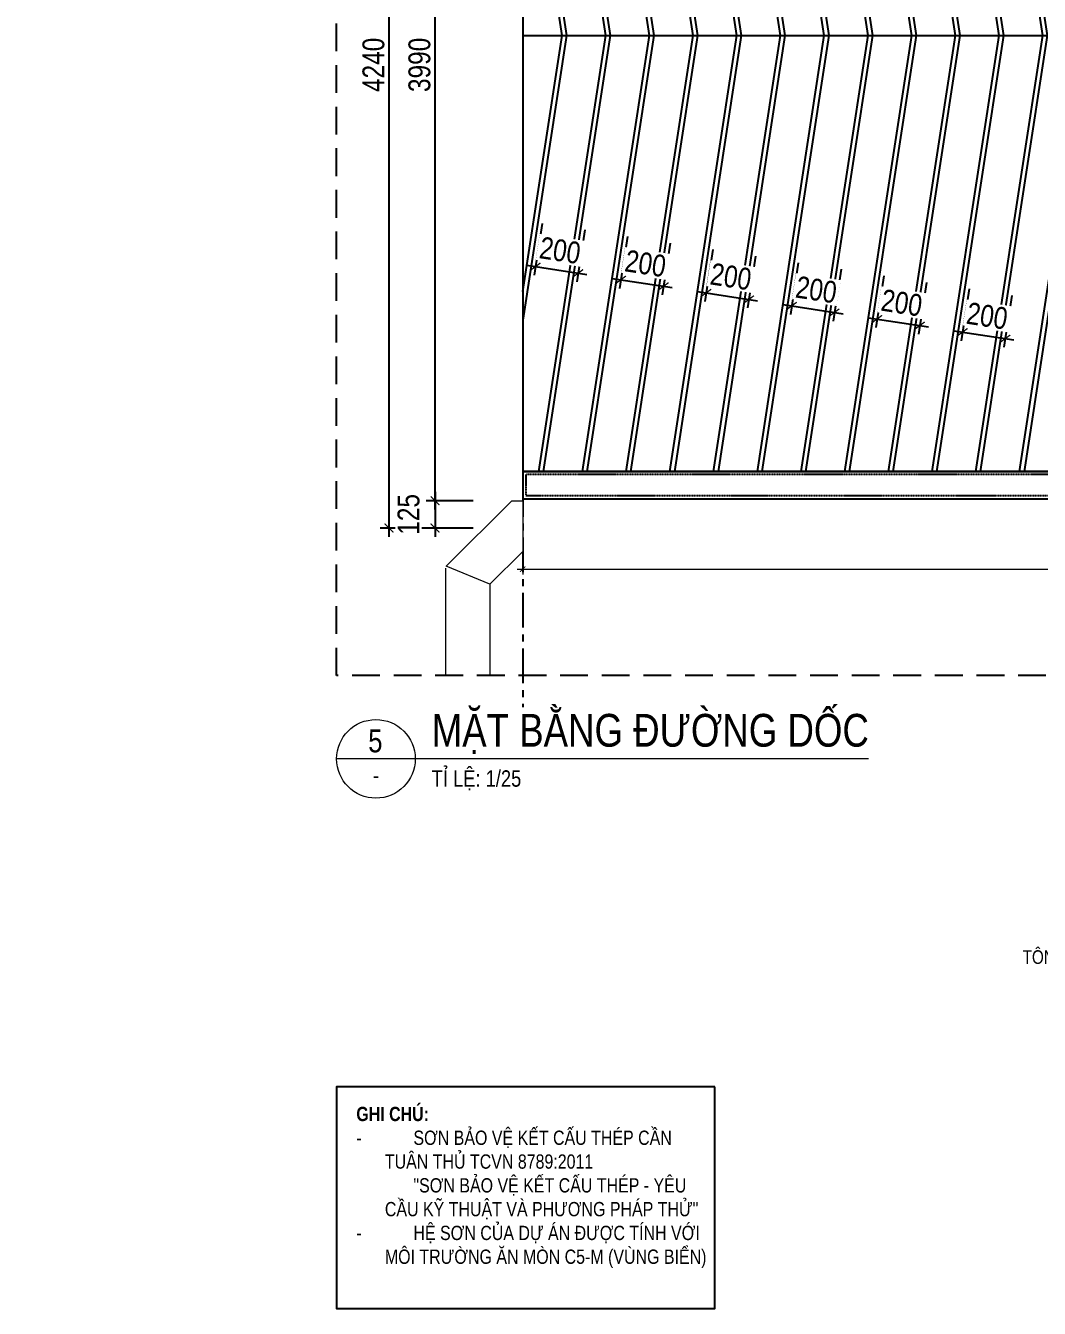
# Model space of a CAD drawing. Header units: millimetres. Extents: x -547695 to 905972, y -1055718 to 167349.
# Drawn here: x -537955 to -533317, y -1022023 to -1016151 of the extents above; entities that cross this region are included whole.
import ezdxf
from ezdxf import colors
from ezdxf.entities.mleader import LeaderData, LeaderLine
from ezdxf.enums import TextEntityAlignment as Align
from ezdxf.math import Vec2, Vec3

# ---------------------------------------------------------------- set-up
doc = ezdxf.new("R2010")
doc.units = ezdxf.units.MM
doc.linetypes.add('CENTER', pattern=[50.8, 31.75, -6.35, 6.35, -6.35])
doc.linetypes.add('HIDDEN', pattern=[9.525, 6.35, -3.175])
doc.layers.get('DEFPOINTS').update_dxf_attribs({"color": 1, "lineweight": 25})
for name, color, linetype, lineweight in [('A-DIMS', 8, 'Continuous', 9), ('A-GRID', 250, 'CENTER', 15), ('A-HEVY', 111, 'Continuous', 35), ('A-HIDD', 45, 'HIDDEN', 9), ('A-PATT', 252, 'Continuous', 9), ('A-SYMBOLS', 10, 'Continuous', 13), ('A-TEXT', 255, 'Continuous', 25), ('KT-NetThay', 7, 'Continuous', 18)]:
    doc.layers.add(name, color=color, linetype=linetype, lineweight=lineweight)
for name, color, linetype in [('A.DIM', 8, 'Continuous'), ('XREF_MAT BANG$0$A-FINE', 255, 'Continuous'), ('XREF_MAT BANG$0$A-HIDD', 45, 'HIDDEN'), ('XREF_MAT BANG$0$A-PATT', 252, 'Continuous')]:
    doc.layers.add(name, color=color, linetype=linetype)
doc.styles.add('VTK_Arial', font='arial.ttf', dxfattribs={"width": 0.8})
doc.dimstyles.new('$ZCDB_AUDIT_GENERATED_BDC7FD', dxfattribs={"dimscale": 25, "dimtxt": 2.5, "dimasz": 1, "dimexe": 1, "dimexo": 0, "dimgap": 0.5, "dimtad": 1, "dimdec": 0, "dimzin": 12, "dimdsep": 46, "dimtxsty": 'VTK_Arial', "dimblk": 'ARCHTICK', "dimcen": 0, "dimdle": 1, "dimclrd": 256, "dimclre": 256, "dimclrt": 7, "dimadec": 1, "dimazin": 3, "dimtfac": 1, "dimtdec": 0, "dimtmove": 0, "dimatfit": 2, "dimfxl": 20, "dimtolj": 1, "dimtzin": 0, "dimlwd": -1, "dimlwe": -1, "dimarcsym": 0})
doc.dimstyles.new('A-2.5-DIM40', dxfattribs={"dimscale": 40, "dimtxt": 2.5, "dimasz": 1, "dimexe": 1, "dimexo": 0, "dimgap": 0.5, "dimtad": 1, "dimdec": 0, "dimzin": 12, "dimdsep": 46, "dimtxsty": 'VTK_Arial', "dimblk": 'ARCHTICK', "dimcen": 0, "dimdle": 1, "dimclrd": 256, "dimclre": 256, "dimclrt": 7, "dimadec": 1, "dimazin": 3, "dimtfac": 1, "dimtdec": 0, "dimtmove": 0, "dimatfit": 2, "dimfxl": 5, "dimfxlon": 1, "dimtfill": 1, "dimtolj": 1, "dimtzin": 0, "dimlwd": -1, "dimlwe": -1, "dimarcsym": 0})

# ---------------------------------------------------------------- blocks, each defined once
blk = doc.blocks.new('zw$E3A0')
at = {"layer": 'XREF_MAT BANG$0$A-FINE'}
for points in [[(-5900, -2575), (-900, -2575), (-900, -2450), (-5900, -2450)], [(-5900, -6690), (-900, -6690), (-900, -6565), (-5900, -6565)]]:
    blk.add_lwpolyline(points, close=True, dxfattribs=at)
at = {"layer": 'XREF_MAT BANG$0$A-HIDD', "ltscale": 0.2}
for points in [[(-5885, -2560), (-900, -2560), (-900, -2465), (-5885, -2465)], [(-5885, -6675), (-900, -6675), (-900, -6580), (-5885, -6580)]]:
    blk.add_lwpolyline(points, close=True, dxfattribs=at)
at = {"layer": 'XREF_MAT BANG$0$A-PATT'}
for points in [[(-5826.3, -6565), (-5520.1, -4570), (-5826.3, -2575)], [(-5806.2, -2575), (-5500, -4570), (-5806.2, -6565)], [(-5626.3, -6565), (-5320.1, -4570), (-5626.3, -2575)], [(-5606.2, -2575), (-5300, -4570), (-5606.2, -6565)], [(-5426.3, -6565), (-5120.1, -4570), (-5426.3, -2575)], [(-5406.2, -2575), (-5100, -4570), (-5406.2, -6565)], [(-5226.3, -6565), (-4920.1, -4570), (-5226.3, -2575)], [(-5206.2, -2575), (-4900, -4570), (-5206.2, -6565)], [(-5026.3, -6565), (-4720.1, -4570), (-5026.3, -2575)], [(-5006.2, -2575), (-4700, -4570), (-5006.2, -6565)], [(-4826.3, -6565), (-4520.1, -4570), (-4826.3, -2575)], [(-4806.2, -2575), (-4500, -4570), (-4806.2, -6565)], [(-4626.3, -6565), (-4320.1, -4570), (-4626.3, -2575)], [(-4606.2, -2575), (-4300, -4570), (-4606.2, -6565)], [(-4426.3, -6565), (-4120.1, -4570), (-4426.3, -2575)], [(-4406.2, -2575), (-4100, -4570), (-4406.2, -6565)], [(-4226.3, -6565), (-3920.1, -4570), (-4226.3, -2575)], [(-4206.2, -2575), (-3900, -4570), (-4206.2, -6565)], [(-4026.3, -6565), (-3720.1, -4570), (-4026.3, -2575)], [(-4006.2, -2575), (-3700, -4570), (-4006.2, -6565)], [(-3826.3, -6565), (-3520.1, -4570), (-3826.3, -2575)], [(-3806.2, -2575), (-3500, -4570), (-3806.2, -6565)], [(-3626.3, -6565), (-3320.1, -4570), (-3626.3, -2575)], [(-3606.2, -2575), (-3300, -4570), (-3606.2, -6565)], [(-3426.3, -6565), (-3120.1, -4570), (-3426.3, -2575)], [(-3406.2, -2575), (-3100, -4570), (-3406.2, -6565)], [(-3226.3, -6565), (-2920.1, -4570), (-3226.3, -2575)], [(-3206.2, -2575), (-2900, -4570), (-3206.2, -6565)], [(-3026.3, -6565), (-2720.1, -4570), (-3026.3, -2575)], [(-3006.2, -2575), (-2700, -4570), (-3006.2, -6565)], [(-2826.3, -6565), (-2520.1, -4570), (-2826.3, -2575)], [(-2806.2, -2575), (-2500, -4570), (-2806.2, -6565)], [(-2626.3, -6565), (-2320.1, -4570), (-2626.3, -2575)], [(-2606.2, -2575), (-2300, -4570), (-2606.2, -6565)], [(-2426.3, -6565), (-2120.1, -4570), (-2426.3, -2575)], [(-2406.2, -2575), (-2100, -4570), (-2406.2, -6565)], [(-2226.3, -6565), (-1920.1, -4570), (-2226.3, -2575)], [(-2206.2, -2575), (-1900, -4570), (-2206.2, -6565)], [(-2026.3, -6565), (-1720.1, -4570), (-2026.3, -2575)], [(-2006.2, -2575), (-1700, -4570), (-2006.2, -6565)], [(-1826.3, -6565), (-1520.1, -4570), (-1826.3, -2575)], [(-1806.2, -2575), (-1500, -4570), (-1806.2, -6565)], [(-1626.3, -6565), (-1320.1, -4570), (-1626.3, -2575)], [(-1606.2, -2575), (-1300, -4570), (-1606.2, -6565)], [(-1426.3, -6565), (-1120.1, -4570), (-1426.3, -2575)], [(-1406.2, -2575), (-1100, -4570), (-1406.2, -6565)], [(-5900, -3267), (-5700, -4570), (-5900, -5873)], [(-5900, -5742.2), (-5720.1, -4570), (-5900, -3397.8)]]:
    blk.add_lwpolyline(points, dxfattribs=at)
blk.add_wipeout([(-900, -2950), (-580, -2950), (-580, -6190), (-900, -6190)]).dxf.layer = 'KT-NetThay'
at = {"layer": 'XREF_MAT BANG$0$A-FINE'}
blk.add_lwpolyline([(-900, -2575), (-5900, -2575), (-5900, -6565), (-900, -6565)], close=True, dxfattribs=at)
at = {"layer": 'XREF_MAT BANG$0$A-PATT'}
for points in [[(-1226.3, -6565), (-920.1, -4570), (-1226.3, -2575)], [(-1206.2, -2575), (-900, -4570), (-1206.2, -6565)], [(-900, -3397.8), (-1026.3, -2575)], [(-1006.2, -2575), (-900, -3267)], [(-5900, -4570), (-900, -4570)], [(-1026.3, -6565), (-900, -5742.2)], [(-900, -5873), (-1006.2, -6565)]]:
    blk.add_lwpolyline(points, dxfattribs=at)
blk = doc.blocks.new('_ARCHTICK')
at = {"color": 0, "linetype": 'ByBlock', "const_width": 0.15}
blk.add_lwpolyline([(-0.5, -0.5), (0.5, 0.5)], dxfattribs=at)
blk = doc.blocks.new('*D537')
at = {"layer": 'A.DIM', "transparency": 16777216}
for p, q in [((-535907.1, -1014335.9), (-536121.9, -1014335.9)), ((-536081.9, -1018365.9), (-536081.9, -1014295.9)), ((-535907.1, -1018325.9), (-536121.9, -1018325.9))]:
    blk.add_line(p, q, dxfattribs=at)
at = {"layer": 'DEFPOINTS', "color": 0, "transparency": 16777216}
for p in [(-536081.9, -1014335.9), (-535907.1, -1014335.9), (-535907.1, -1018325.9)]:
    blk.add_point(p, dxfattribs=at)
at = {"layer": 'A.DIM', "transparency": 16777216, "xscale": 40, "yscale": 40, "zscale": 40}
for p, rotation in [((-536081.9, -1014335.9), 90), ((-536081.9, -1018325.9), 270)]:
    blk.add_blockref('_ARCHTICK', p, dxfattribs=dict(at, rotation=rotation))
at = {"layer": 'A.DIM', "color": 7, "lineweight": -2, "transparency": 16777216, "insert": (-536153, -1016330.9), "char_height": 100, "attachment_point": 5, "rotation": 90, "style": 'VTK_Arial', "bg_fill": 3, "box_fill_scale": 1.1, "bg_fill_color": 257, "bg_fill_transparency": 0}
blk.add_mtext('\\A1;3990', dxfattribs=at)
blk = doc.blocks.new('*D538')
at = {"layer": 'A.DIM', "transparency": 16777216}
for p, q in [((-536092.4, -1014210.9), (-536332.4, -1014210.9)), ((-536292.4, -1018490.9), (-536292.4, -1014170.9)), ((-536092.4, -1018450.9), (-536332.4, -1018450.9))]:
    blk.add_line(p, q, dxfattribs=at)
at = {"layer": 'DEFPOINTS', "color": 0, "transparency": 16777216}
for p in [(-536292.4, -1014210.9), (-535907.1, -1014210.9), (-535907.1, -1018450.9)]:
    blk.add_point(p, dxfattribs=at)
at = {"layer": 'A.DIM', "transparency": 16777216, "xscale": 40, "yscale": 40, "zscale": 40}
for p, rotation in [((-536292.4, -1014210.9), 90), ((-536292.4, -1018450.9), 270)]:
    blk.add_blockref('_ARCHTICK', p, dxfattribs=dict(at, rotation=rotation))
at = {"layer": 'A.DIM', "color": 7, "lineweight": -2, "transparency": 16777216, "insert": (-536363.4, -1016330.9), "char_height": 100, "attachment_point": 5, "rotation": 90, "style": 'VTK_Arial', "bg_fill": 3, "box_fill_scale": 1.1, "bg_fill_color": 257, "bg_fill_transparency": 0}
blk.add_mtext('\\A1;4240', dxfattribs=at)
blk = doc.blocks.new('*D539')
at = {"layer": 'A-DIMS', "ltscale": 5, "transparency": 16777216}
for p, q in [((-535680.9, -1018514.5), (-535680.9, -1018664.5)), ((-530680.9, -1018514.5), (-530680.9, -1018664.5)), ((-535705.9, -1018639.5), (-530655.9, -1018639.5))]:
    blk.add_line(p, q, dxfattribs=at)
at = {"layer": 'DEFPOINTS', "color": 0, "transparency": 16777216}
for p in [(-535680.9, -1018514.5), (-530680.9, -1018514.5), (-530680.9, -1018639.5)]:
    blk.add_point(p, dxfattribs=at)
at = {"layer": 'A-DIMS', "transparency": 16777216, "xscale": 25, "yscale": 25, "zscale": 25, "rotation": 180}
blk.add_blockref('_ARCHTICK', (-535680.9, -1018639.5), dxfattribs=at)
at = {"layer": 'A-DIMS', "transparency": 16777216, "xscale": 25, "yscale": 25, "zscale": 25}
blk.add_blockref('_ARCHTICK', (-530680.9, -1018639.5), dxfattribs=at)
at = {"layer": 'A-DIMS', "color": 7, "transparency": 16777216, "insert": (-533180.9, -1018595.1), "char_height": 62.5, "attachment_point": 5, "style": 'VTK_Arial'}
blk.add_mtext('\\A1;5000', dxfattribs=at)
blk = doc.blocks.new('*U272')
for p, q in [((0, 0), (-14.5, 0)), ((66.64, 0), (0, 0))]:
    blk.add_line(p, q)
blk.add_circle((-8.5, 0), 6)
at = {"color": 7, "style": 'VTK_Arial', "width": 0.8}
blk.add_attdef('SECTION', (0, 1.86), '', height=5, dxfattribs=at)
blk.add_attdef('MARK', text='', height=3.5, dxfattribs=at).set_placement((-8.59, 0.99), align=Align.CENTER)
at = {"color": 7, "linetype": 'Continuous', "style": 'VTK_Arial', "width": 0.8}
blk.add_attdef('REF', text='', height=2.5, dxfattribs=at).set_placement((-8.49, -3.75), align=Align.CENTER)
at = {"color": 7, "linetype": 'Continuous', "style": 'VTK_Arial', "width": 0.8, "flags": 8}
blk.add_attdef('SCALE-I', (0, -4.25), '', height=2.5, dxfattribs=at)
blk = doc.blocks.new('*D564')
at = {"layer": 'A.DIM', "transparency": 16777216}
for p, q in [((-533638.3, -1017356.5), (-533674.7, -1017593.7)), ((-533442.9, -1017386.5), (-533479.3, -1017623.7)), ((-533708.2, -1017548.1), (-533433.7, -1017590.3))]:
    blk.add_line(p, q, dxfattribs=at)
at = {"layer": 'DEFPOINTS', "color": 0, "transparency": 16777216}
for p in [(-533582.2, -1016990.5), (-533386.8, -1017020.5), (-533473.3, -1017584.2)]:
    blk.add_point(p, dxfattribs=at)
at = {"layer": 'A.DIM', "transparency": 16777216}
for p, xscale, yscale, zscale, rotation in [((-533668.7, -1017554.2), 39.99999999999999, 39.99999999999999, 39.99999999999999, 171.2738351971817), ((-533473.3, -1017584.2), 40, 40, 40, 351.2738351971818)]:
    blk.add_blockref('_ARCHTICK', p, dxfattribs=dict(at, xscale=xscale, yscale=yscale, zscale=zscale, rotation=rotation))
at = {"layer": 'A.DIM', "color": 7, "lineweight": -2, "transparency": 16777216, "insert": (-533556, -1017480.4), "char_height": 100, "attachment_point": 5, "rotation": 351.27384, "style": 'VTK_Arial', "bg_fill": 3, "box_fill_scale": 1.1, "bg_fill_color": 257, "bg_fill_transparency": 0}
blk.add_mtext('\\A1;200', dxfattribs=at)
blk = doc.blocks.new('*D565')
at = {"layer": 'A.DIM', "transparency": 16777216}
for p, q in [((-534029.1, -1017296.5), (-534065.5, -1017533.8)), ((-533833.7, -1017326.5), (-533870.1, -1017563.7)), ((-534099, -1017488.2), (-533824.5, -1017530.3))]:
    blk.add_line(p, q, dxfattribs=at)
at = {"layer": 'DEFPOINTS', "color": 0, "transparency": 16777216}
for p in [(-533972.9, -1016930.5), (-533777.5, -1016960.5), (-533864.1, -1017524.2)]:
    blk.add_point(p, dxfattribs=at)
at = {"layer": 'A.DIM', "transparency": 16777216}
for p, xscale, yscale, zscale, rotation in [((-534059.5, -1017494.2), 39.99999999999999, 39.99999999999999, 39.99999999999999, 171.2738351971817), ((-533864.1, -1017524.2), 40, 40, 40, 351.2738351971818)]:
    blk.add_blockref('_ARCHTICK', p, dxfattribs=dict(at, xscale=xscale, yscale=yscale, zscale=zscale, rotation=rotation))
at = {"layer": 'A.DIM', "color": 7, "lineweight": -2, "transparency": 16777216, "insert": (-533946.8, -1017420.5), "char_height": 100, "attachment_point": 5, "rotation": 351.27384, "style": 'VTK_Arial', "bg_fill": 3, "box_fill_scale": 1.1, "bg_fill_color": 257, "bg_fill_transparency": 0}
blk.add_mtext('\\A1;200', dxfattribs=at)
blk = doc.blocks.new('*D566')
at = {"layer": 'A.DIM', "transparency": 16777216}
for p, q in [((-534419.9, -1017236.6), (-534456.3, -1017473.8)), ((-534224.5, -1017266.5), (-534260.9, -1017503.8)), ((-534489.8, -1017428.2), (-534215.3, -1017470.3))]:
    blk.add_line(p, q, dxfattribs=at)
at = {"layer": 'DEFPOINTS', "color": 0, "transparency": 16777216}
for p in [(-534363.7, -1016870.5), (-534168.3, -1016900.5), (-534254.9, -1017464.2)]:
    blk.add_point(p, dxfattribs=at)
at = {"layer": 'A.DIM', "transparency": 16777216, "xscale": 40, "yscale": 40, "zscale": 40}
for p, rotation in [((-534450.3, -1017434.2), 171.2738351973151), ((-534254.9, -1017464.2), 351.2738351973151)]:
    blk.add_blockref('_ARCHTICK', p, dxfattribs=dict(at, rotation=rotation))
at = {"layer": 'A.DIM', "color": 7, "lineweight": -2, "transparency": 16777216, "insert": (-534337.6, -1017360.5), "char_height": 100, "attachment_point": 5, "rotation": 351.27384, "style": 'VTK_Arial', "bg_fill": 3, "box_fill_scale": 1.1, "bg_fill_color": 257, "bg_fill_transparency": 0}
blk.add_mtext('\\A1;200', dxfattribs=at)
blk = doc.blocks.new('*D567')
at = {"layer": 'A.DIM', "transparency": 16777216}
for p, q in [((-534810.7, -1017176.6), (-534847.1, -1017413.8)), ((-534615.3, -1017206.6), (-534651.7, -1017443.8)), ((-534880.6, -1017368.2), (-534606.1, -1017410.3))]:
    blk.add_line(p, q, dxfattribs=at)
at = {"layer": 'DEFPOINTS', "color": 0, "transparency": 16777216}
for p in [(-534754.5, -1016810.5), (-534559.1, -1016840.5), (-534645.7, -1017404.2)]:
    blk.add_point(p, dxfattribs=at)
at = {"layer": 'A.DIM', "transparency": 16777216, "xscale": 40, "yscale": 40, "zscale": 40}
for p, rotation in [((-534841.1, -1017374.3), 171.2738351973151), ((-534645.7, -1017404.2), 351.2738351973151)]:
    blk.add_blockref('_ARCHTICK', p, dxfattribs=dict(at, rotation=rotation))
at = {"layer": 'A.DIM', "color": 7, "lineweight": -2, "transparency": 16777216, "insert": (-534728.3, -1017300.5), "char_height": 100, "attachment_point": 5, "rotation": 351.27384, "style": 'VTK_Arial', "bg_fill": 3, "box_fill_scale": 1.1, "bg_fill_color": 257, "bg_fill_transparency": 0}
blk.add_mtext('\\A1;200', dxfattribs=at)
blk = doc.blocks.new('*D568')
at = {"layer": 'A.DIM', "transparency": 16777216}
for p, q in [((-535201.5, -1017116.6), (-535237.9, -1017353.8)), ((-535006.1, -1017146.6), (-535042.5, -1017383.8)), ((-535271.4, -1017308.2), (-534996.9, -1017350.3))]:
    blk.add_line(p, q, dxfattribs=at)
at = {"layer": 'DEFPOINTS', "color": 0, "transparency": 16777216}
for p in [(-535145.3, -1016750.6), (-534949.9, -1016780.6), (-535036.5, -1017344.3)]:
    blk.add_point(p, dxfattribs=at)
at = {"layer": 'A.DIM', "transparency": 16777216, "xscale": 40, "yscale": 40, "zscale": 40}
for p, rotation in [((-535231.8, -1017314.3), 171.2738351973151), ((-535036.5, -1017344.3), 351.2738351973151)]:
    blk.add_blockref('_ARCHTICK', p, dxfattribs=dict(at, rotation=rotation))
at = {"layer": 'A.DIM', "color": 7, "lineweight": -2, "transparency": 16777216, "insert": (-535119.1, -1017240.5), "char_height": 100, "attachment_point": 5, "rotation": 351.27384, "style": 'VTK_Arial', "bg_fill": 3, "box_fill_scale": 1.1, "bg_fill_color": 257, "bg_fill_transparency": 0}
blk.add_mtext('\\A1;200', dxfattribs=at)
blk = doc.blocks.new('*D569')
at = {"layer": 'A.DIM', "transparency": 16777216}
for p, q in [((-535592.3, -1017056.6), (-535628.7, -1017293.8)), ((-535396.9, -1017086.6), (-535433.3, -1017323.8)), ((-535662.2, -1017248.2), (-535387.7, -1017290.3))]:
    blk.add_line(p, q, dxfattribs=at)
at = {"layer": 'DEFPOINTS', "color": 0, "transparency": 16777216}
for p in [(-535536.1, -1016690.6), (-535340.7, -1016720.6), (-535427.2, -1017284.3)]:
    blk.add_point(p, dxfattribs=at)
at = {"layer": 'A.DIM', "transparency": 16777216, "xscale": 40, "yscale": 40, "zscale": 40}
for p, rotation in [((-535622.6, -1017254.3), 171.2738351973151), ((-535427.2, -1017284.3), 351.2738351973151)]:
    blk.add_blockref('_ARCHTICK', p, dxfattribs=dict(at, rotation=rotation))
at = {"layer": 'A.DIM', "color": 7, "lineweight": -2, "transparency": 16777216, "insert": (-535509.9, -1017180.5), "char_height": 100, "attachment_point": 5, "rotation": 351.27384, "style": 'VTK_Arial', "bg_fill": 3, "box_fill_scale": 1.1, "bg_fill_color": 257, "bg_fill_transparency": 0}
blk.add_mtext('\\A1;200', dxfattribs=at)
blk = doc.blocks.new('ưgwg')
blk.add_wipeout([(-150.5, -382.8), (-351.5, -300), (-351.5, 0), (0, 0), (0, -232.4)]).dxf.layer = 'A-HEVY'
at = {"layer": 'A-PATT'}
blk.add_lwpolyline([(0, -232.4), (-150.5, -382.8), (-350.5, -300), (-50.5, 0), (0, 0)], close=True, dxfattribs=at)
blk = doc.blocks.new('*D1176')
at = {"layer": 'A.DIM', "transparency": 16777216}
for p, q in [((-535907.1, -1018325.9), (-536121.9, -1018325.9)), ((-536081.9, -1018285.9), (-536081.9, -1018490.9)), ((-535907.1, -1018450.9), (-536121.9, -1018450.9))]:
    blk.add_line(p, q, dxfattribs=at)
at = {"layer": 'DEFPOINTS', "color": 0, "transparency": 16777216}
for p in [(-535907.1, -1018325.9), (-536081.9, -1018450.9), (-535907.1, -1018450.9)]:
    blk.add_point(p, dxfattribs=at)
at = {"layer": 'A.DIM', "transparency": 16777216, "xscale": 40, "yscale": 40, "zscale": 40}
for p, rotation in [((-536081.9, -1018325.9), 90), ((-536081.9, -1018450.9), 270)]:
    blk.add_blockref('_ARCHTICK', p, dxfattribs=dict(at, rotation=rotation))
at = {"layer": 'A.DIM', "color": 7, "transparency": 16777216, "insert": (-536202.9, -1018388.4), "char_height": 100, "attachment_point": 5, "rotation": 90, "style": 'VTK_Arial', "bg_fill": 3, "box_fill_scale": 1.1, "bg_fill_color": 257, "bg_fill_transparency": 0}
blk.add_mtext('\\A1;125', dxfattribs=at)

msp = doc.modelspace()

# ---------------------------------------------------------------- linework, layer by layer
at = {"layer": 'A-TEXT'}
msp.add_lwpolyline([(-534802.2, -1021009.1), (-536532.4, -1021009.1), (-536532.4, -1022023.1), (-534802.2, -1022023.1)], close=True, dxfattribs=at)

# ---------------------------------------------------------------- block references
at = {"layer": 'A-SYMBOLS', "xscale": 30, "yscale": 30, "zscale": 30}
msp.add_blockref('*U272', (-536097.4, -1019507.7), dxfattribs=at).add_auto_attribs({'SECTION': 'MẶT BẰNG ĐƯỜNG DỐC', 'SCALE-I': 'TỈ LỆ: 1/25', 'REF': '-', 'MARK': '5'})
at = {"layer": 'A.DIM', "linetype": 'ByBlock', "lineweight": -2}
msp.add_blockref('zw$E3A0', (-529780.9, -1011626.7), dxfattribs=at)

# ---------------------------------------------------------------- texts
at = {"layer": 'A-TEXT', "insert": (-536442.2, -1021100.6), "char_height": 65.328, "width": 1622.972, "attachment_point": 1, "style": 'VTK_Arial'}
msp.add_mtext('{\\fArial|b1|i0|c0|p34;GHI CHÚ:}\\P\\pxi-2,l2;-^ISƠN BẢO VỆ KẾT CẤU THÉP CẦN TUÂN THỦ TCVN 8789:2011\\P^I"SƠN BẢO VỆ KẾT CẤU THÉP - YÊU CẦU KỸ THUẬT VÀ PHƯƠNG PHÁP THỬ"\\P-^IHỆ SƠN CỦA DỰ ÁN ĐƯỢC TÍNH VỚI MÔI TRƯỜNG ĂN MÒN C5-M (VÙNG BIỂN)', dxfattribs=at)

# ---------------------------------------------------------------- leaders
at = {"layer": 'A-SYMBOLS'}
ml = msp.add_multileader_mtext('Standard', dxfattribs=at)
ml.set_content('TÔN 5 SÓNG DÀY 0,63MM', color=7, style='VTK_Arial')
ml.set_leader_properties()
ml.build(insert=Vec2(0, 0))
ml.multileader.update_dxf_attribs({"text_top_attachment_type": 0, "text_bottom_attachment_type": 0, "arrow_head_size": 50, "scale": 25})
ctx = ml.context
ctx.base_point, ctx.scale, ctx.char_height, ctx.arrow_head_size, ctx.landing_gap_size, ctx.plane_origin = Vec3(-533003, -1020421.2), 25, 62.5, 50, 50, Vec3(-530846.2, -1021303.2)
ctx.text_align_type = 2
notes = []
notes.append((ctx, [(0, (1, 1, 0), (-532044.1, -1020421.2), (-1, 0), 434, [(0, [(-531888.1, -1020884.3)], 256, [])])]))
ctx.mtext.insert, ctx.mtext.width, ctx.mtext.alignment, ctx.mtext.flow_direction = Vec3(-532528.2, -1020383.8), 568.959, 3, 5
ml = msp.add_multileader_mtext('Standard', dxfattribs=at)
ml.set_content('TÔN 5 SÓNG DÀY 0,63MM', color=7, style='VTK_Arial')
ml.set_leader_properties()
ml.build(insert=Vec2(0, 0))
ml.multileader.update_dxf_attribs({"text_top_attachment_type": 0, "text_bottom_attachment_type": 0, "arrow_head_size": 50, "scale": 25})
ctx = ml.context
ctx.base_point, ctx.scale, ctx.char_height, ctx.arrow_head_size, ctx.landing_gap_size, ctx.plane_origin = Vec3(-527526.9, -1020421.2), 25, 62.5, 50, 50, Vec3(-525370.1, -1021303.2)
ctx.text_align_type = 2
notes.append((ctx, [(0, (1, 1, 0), (-526568.1, -1020421.2), (-1, 0), 434, [(0, [(-526412, -1020884.3)], 256, [])])]))
ctx.mtext.insert, ctx.mtext.width, ctx.mtext.alignment, ctx.mtext.flow_direction = Vec3(-527052.1, -1020383.8), 568.959, 3, 5
for ctx, leaders in notes:
    for number, flags, end, landing, length, lines in leaders:
        leader = LeaderData()
        leader.index, (leader.has_last_leader_line, leader.has_dogleg_vector, leader.attachment_direction) = number, flags
        leader.last_leader_point, leader.dogleg_vector, leader.dogleg_length = Vec3(end), Vec3(landing), length
        for number, points, colour, breaks in lines:
            line = LeaderLine()
            line.index, line.vertices, line.color, line.breaks = number, Vec3.list(points), colors.encode_raw_color(colour), breaks
            leader.lines.append(line)
        ctx.leaders.append(leader)

# ---------------------------------------------------------------- next in the draw order: linework, layer by layer
at = {"layer": 'A-GRID', "lineweight": -2, "ltscale": 5}
msp.add_lwpolyline([(-535680.9, -1010874.3), (-535680.9, -1019271.6)], dxfattribs=at)
at = {"layer": 'A-HIDD', "lineweight": -2, "ltscale": 20}
msp.add_lwpolyline([(-536532.4, -1013556.1), (-529667.2, -1013556.1), (-529667.2, -1019125.9), (-536532.4, -1019125.9)], close=True, dxfattribs=at)

# ---------------------------------------------------------------- next in the draw order: block references
at = {"layer": 'A-HEVY'}
msp.add_blockref('ưgwg', (-535680.9, -1018325.9), dxfattribs=at)

# ---------------------------------------------------------------- next in the draw order: dimensions: what is measured, and where the dimension line sits
at = {"layer": 'A.DIM', "lineweight": -2}
for base, p1, p2, picture, middle in [((-535427.2, -1017284.3), (-535536.1, -1016690.6), (-535340.7, -1016720.6), '*D569', (-535509.9, -1017180.5)), ((-535036.5, -1017344.3), (-535145.3, -1016750.6), (-534949.9, -1016780.6), '*D568', (-535119.1, -1017240.5)), ((-534645.7, -1017404.2), (-534754.5, -1016810.5), (-534559.1, -1016840.5), '*D567', (-534728.3, -1017300.5)), ((-534254.9, -1017464.2), (-534363.7, -1016870.5), (-534168.3, -1016900.5), '*D566', (-534337.6, -1017360.5)), ((-533864.1, -1017524.2), (-533972.9, -1016930.5), (-533777.5, -1016960.5), '*D565', (-533946.8, -1017420.5)), ((-533473.3, -1017584.2), (-533582.2, -1016990.5), (-533386.8, -1017020.5), '*D564', (-533556, -1017480.4))]:
    dim = msp.add_linear_dim(base=base, p1=p1, p2=p2, angle=351.27384, text='200', dimstyle='A-2.5-DIM40', override={"dimpost": '\\X', "dimtxsty": 'VTK_Arial', "dimblk": 'ARCHTICK', "dimtmove": 2, "dimtfill": 1, "dimtfillclr": 0, "dimtolj": 1}, dxfattribs=at)
    dim.commit()
    dim.dimension.update_dxf_attribs({"geometry": picture, "text_midpoint": middle, "dimtype": 161})

# ---------------------------------------------------------------- next in the draw order: linework, layer by layer
at = {"layer": 'A-DIMS'}
for p, q in [((-536033.4, -1018635.5), (-536033.4, -1019125.9)), ((-535831.3, -1018708.8), (-535831.3, -1019125.9))]:
    msp.add_line(p, q, dxfattribs=at)

# ---------------------------------------------------------------- next in the draw order: dimensions: what is measured, and where the dimension line sits
at = {"layer": 'A-DIMS', "ltscale": 5}
dim = msp.add_linear_dim(base=(-530680.9, -1018639.5), p1=(-535680.9, -1018514.5), p2=(-530680.9, -1018514.5), dimstyle='$ZCDB_AUDIT_GENERATED_BDC7FD', override={"dimpost": '\\X', "dimblk": 'ARCHTICK', "dimtmove": 1}, dxfattribs=at)
dim.commit()
dim.dimension.update_dxf_attribs({"geometry": '*D539', "text_midpoint": (-533180.9, -1018595.1)})
at = {"layer": 'A.DIM', "lineweight": -2}
dim = msp.add_linear_dim(base=(-536081.9, -1014335.9), p1=(-535907.1, -1018325.9), p2=(-535907.1, -1014335.9), angle=90, dimstyle='A-2.5-DIM40', override={"dimpost": '\\X', "dimblk": 'ARCHTICK', "dimtmove": 2, "dimtfill": 1, "dimtfillclr": 0}, dxfattribs=at)
dim.commit()
dim.dimension.update_dxf_attribs({"geometry": '*D537', "text_midpoint": (-536153, -1016330.9)})

# ---------------------------------------------------------------- next in the draw order: dimensions: what is measured, and where the dimension line sits
dim = msp.add_linear_dim(base=(-536292.4, -1014210.9), p1=(-535907.1, -1018450.9), p2=(-535907.1, -1014210.9), angle=90, dimstyle='A-2.5-DIM40', override={"dimpost": '\\X', "dimblk": 'ARCHTICK', "dimtmove": 2, "dimtfill": 1, "dimtfillclr": 0}, dxfattribs=at)
dim.commit()
dim.dimension.update_dxf_attribs({"geometry": '*D538', "text_midpoint": (-536363.4, -1016330.9)})

# ---------------------------------------------------------------- next in the draw order: dimensions: what is measured, and where the dimension line sits
at = {"layer": 'A.DIM'}
dim = msp.add_linear_dim(base=(-536081.9, -1018450.9), p1=(-535907.1, -1018325.9), p2=(-535907.1, -1018450.9), angle=90, dimstyle='A-2.5-DIM40', override={"dimpost": '\\X', "dimtmove": 2}, dxfattribs=at)
dim.commit()
dim.dimension.update_dxf_attribs({"geometry": '*D1176', "text_midpoint": (-536202.9, -1018388.4)})

doc.saveas('drawing.dxf')
